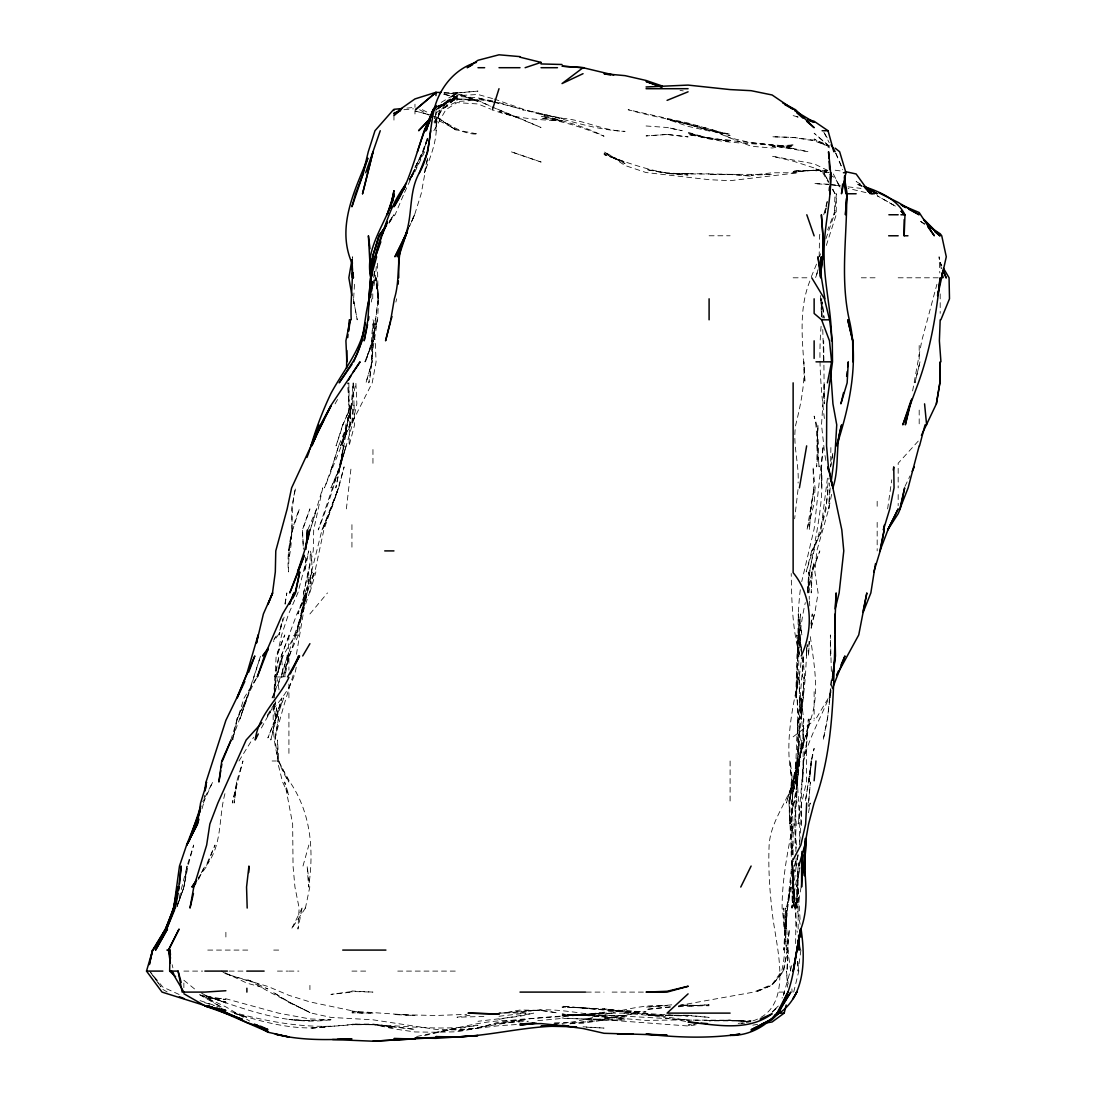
<?xml version="1.0" encoding="UTF-8"?>
<svg xmlns="http://www.w3.org/2000/svg" width="1096" height="1096" viewBox="0 0 1096 1096"><rect width="100%" height="100%" fill="white"/><g stroke="black" fill="none" stroke-linecap="round" stroke-linejoin="round"><path stroke-width="0.75" stroke-dasharray="5 3.75" d="M823.658 360.214L823.671 340.815L824.302 403.849L824.26 382.833L821.521 424.851L824.699 453.95M830.357 655.956L830.357 634.94L831.371 672.122M799.765 841.81C802.532 807.834 799.642 773.516 807.273 739.992L803.382 760.994C809.218 736.005 823.219 714.167 831.782 690.11M807.026 644.64L805.409 676.958L796.792 760.994L796.313 803.026L794.943 824.028L795.08 803.026L796.244 824.028L795.162 845.043L794.847 824.028L796.682 848.263M799.45 845.043L799.751 824.028L797.422 782.01L799.765 760.994L800.327 739.992L797.107 697.974L799.107 760.994L786.394 803.026L798.97 760.994L797.641 718.99L797.463 760.994L792.257 782.01L789.216 803.026L789.627 824.028L789.052 803.026L797.82 760.994L799.546 739.992L799.272 676.958L801.601 657.573M830.604 466.869L832.946 452.333L830.604 466.869L830.905 445.867M372.722 298.797L372.832 292.262M797.23 676.958L798.272 613.938C802.519 641.996 794.038 669.862 796.559 697.974L798.45 634.94L800.655 613.938L796.915 655.956L796.176 697.974L797.943 676.958L795.545 697.974L798.943 676.958C791.613 711.441 784.12 746.856 792.655 782.01L790.257 760.994L792.86 803.026L791.298 782.01L789.778 803.026L790.216 824.028L793.134 803.026L790.696 824.028L792.216 854.729L792.682 845.043L792.394 854.729M819.164 256.779L819.52 235.777L820.493 230.927M801.464 803.026L801.56 828.877M821.096 326.279C818.356 358.2 820.877 389.929 824.754 421.618M821.767 316.58L822.096 302.03M354.501 284.261L353.323 303.77M798.162 929.079L798.066 867.662L796.833 887.061L799.888 867.662L796.587 887.061L796.285 908.063L793.134 888.774L800.149 924.229M376.325 266.479L375.106 280.809M795.518 861.196L791.901 887.061L792.285 908.063L793.134 890.911L791.778 908.063L798.477 867.662M795.833 851.496L796.038 845.043L796.052 848.263M288.919 558.522L288.467 571.92C286.508 550.302 291.372 528.861 299.414 508.887L292.673 529.902L288.919 550.904L288.919 558.522C294.208 535.204 289.536 511.065 295.578 487.884L291.563 508.887L292.166 529.902L288.919 550.904L292.221 529.902M821.342 316.58L821.973 298.797M809.026 641.407L808.478 655.956L809.451 641.407M792.024 861.196L793.12 887.061L797.258 932.299M803.149 697.974L804.039 676.958L801.258 718.99M806.56 647.873L806.218 655.956L807.807 644.64M273.466 706.057C272.356 732.06 273.945 759.788 288.919 782.01L278.795 760.994L277.48 739.992L277.343 760.994L282.59 782.01L288.919 795.395L284.672 782.01L292.659 824.028L293.043 866.046L294.947 887.061L299.139 908.063L297.934 929.079L302.085 908.063L305.428 908.063L309.771 887.061L307.154 866.046L308.579 887.061C314.1 850.866 311.168 813.136 289.933 782.01L278.124 760.994L275.055 739.992L278.343 718.99L274.685 739.992C280.179 717.085 287.097 694.343 294.166 672.122M793.134 854.729L793.134 823.069L793.025 824.028C787.654 851.756 782.023 879.704 782.106 908.063C784.75 928.997 786.791 950.355 781.681 971.097L772.118 984.359L753.76 992.099L680 1005.306M279.055 689.891L276.809 676.958L282.535 655.956L275.425 676.958L274.452 696.357L276.384 676.958L282.96 655.956L295.386 634.94L309.346 592.922L314.1 571.92L309.921 583.853L314.867 571.92L323.841 529.902L338.267 487.884L344.117 466.869L338.678 487.884L322.594 529.902L338.678 487.884M274.343 697.974L275.425 676.958M795.641 943.615L795.943 908.063L797.765 887.061L796.285 908.063L793.134 887.102L791.545 824.028L793.134 833.892C786.243 794.956 800.244 756.007 810.889 718.99C819.972 691.494 813.712 662.738 810.108 634.94M351.939 992.099L351.939 990.976L372.955 992.099L351.939 991.51L330.937 994.387L351.939 992.099L351.939 990.976M803.464 657.573L802.354 676.958L802.272 657.573M353.186 382.833L351.939 424.851L354.022 403.849L353.186 382.833L349.487 424.851L349.076 445.867L354.597 424.851L354.022 403.849M273.548 697.974L274.904 676.958L278.973 655.956L274.945 676.958L276.165 655.956L284.782 634.94L277.014 655.956L281.645 634.94L288.604 613.938L297.893 592.922L308.757 550.904L304.674 571.92L305.894 554.138M830.179 487.884L828.795 508.887L829.521 483.035M831.22 680.191L827.562 718.99L823.192 739.992L827.316 718.99L831.7 685.041M807.437 591.306L808.807 571.92L809.273 599.389M374.599 271.329L373.709 280.85M831.426 680.191L830.001 697.974L831.069 689.891M798.025 489.501L794.641 518.792M803.409 657.573L796.669 739.992L795.217 782.01L795.997 760.994L791.942 803.026L793.079 824.028M795.586 861.196L787.572 908.063L783.818 950.081L784.859 929.079L791.655 866.046L790.052 824.028L793.134 803.026M808.505 803.026L810.396 782.01L808.341 806.245M374.037 274.562L374.339 271.329M827.439 478.185L820.863 529.902L826.11 508.887L827.973 487.884C826.302 523.888 806.944 556.261 808.286 592.922L814.136 561.988L807.642 591.306M346.377 508.887L351.172 466.869M811.109 625.254L812.287 613.938L810.944 623.638M802.984 655.956L804.533 676.958L799.97 718.99L801.19 697.974L803.587 718.99L803.642 739.992C799.094 694.316 794.71 647.818 805.313 602.622M204.541 795.422L203.705 803.026L201.308 811.095M807.314 592.922C810.807 550.699 825.274 509.558 821.274 466.869L821.466 487.884L821.575 466.869L823.165 445.867L814.136 528.902L801.724 581.62M800.929 950.081L798.052 971.097L797.354 961.398M887.623 508.887L891.76 479.801M285.166 604.239L286.837 592.922L284.576 605.855M296.441 654.339L303.208 613.938L303.619 592.922L309.921 563.317L310.428 550.904C316.867 580.127 300.003 606.622 296.509 634.94L306.825 592.922L308.634 571.92C310.798 608.609 286.426 640.42 284.864 676.958L288.919 655.956L298.441 634.94L301.825 613.938M827.425 487.884L828.891 478.185M373.722 277.795L374.736 271.329M790.052 824.028L797.313 782.01L794.751 803.026L797.532 782.01L798.792 760.994L803.875 739.992L798.751 760.994L793.134 793.216L798.642 760.994L810.054 718.99L806.313 739.992L808.369 718.99L806.601 739.992L806.505 782.01L801.628 803.026L798.162 824.028L803.724 760.994L802.71 782.01L803.752 718.99L802.779 739.992L799.518 760.994L801.902 739.992L799.929 760.994L796.395 782.01L793.134 790.764L795.682 782.01L797.902 760.994L788.517 803.026L793.134 782.01C786.366 803.601 770.598 821.836 769.132 845.043C768.186 867.169 769.543 889.349 772.118 911.324C775.393 946.533 798.066 1013.293 746.266 1022.458M351.939 261.314L352.693 256.779L351.939 259.629M371.284 302.03L371.832 298.797M427.673 158.208L421.193 193.759L414.603 214.761L409.329 226.776L414.973 213.747M800.299 589.703C797.874 610.047 796.984 630.967 801.45 651.106M808.505 812.711L810.245 803.026L808.245 809.478M801.135 887.061L797.354 908.063L798.189 887.061L800.066 919.38M281.371 623.638L279.288 634.94L282.713 618.788M789.216 803.026L793.134 782.01M373.873 285.837L375.407 277.795L374.709 280.809M831.604 494.351L828.754 508.887L816.808 550.904L814.89 571.92L818.096 592.922L814.684 613.938L810.903 628.378M825.987 208.309L824.699 214.761L826.74 205.075M826.302 206.692L827.59 200.226M912.625 390.916L921.75 340.815L936.929 284.261M811.191 628.488L814.136 613.938M783.161 971.097L787.394 950.081L789.312 929.079L787.394 950.081L783.695 971.097L772.118 985.126L755.528 992.099L772.118 985.085L783.161 971.097L772.118 985.126M288.919 636.297L281.261 655.956L276.809 676.958L283.343 676.958L281.302 655.956L296.948 613.938L306.236 592.922L297.989 613.938L312.168 571.92L309.921 578.236L322.005 529.902L338.596 487.884L331.458 508.887L322.005 529.902M296.221 667.272C293.057 687.767 277.411 703.331 265.095 718.99M427.084 159.824L424.33 172.743C430.783 156.249 438.112 138.85 435.975 120.724M395.889 302.058L396.656 298.797M793.696 992.099L798.82 971.097L797.422 958.164M435.975 125.972L440.058 109.723L435.975 121.985L441.072 109.723L456.977 91.845L437.181 109.723L456.977 93.05L477.993 91.091L456.977 92.941L438.77 103.887M823.74 214.761L827.453 200.226M826.302 245.477L836.207 214.761L836.358 193.759L835.152 210.377L827.713 229.776M177.086 906.447L187.074 866.046L193.677 845.043L188.005 866.046L183.868 887.061L177.196 906.447M288.919 655.956L283.069 676.958L296.043 634.94L306.825 592.922L300.934 613.938L305.318 592.922L302.523 613.938L303.619 592.922L313.251 550.904L313.703 529.902L322.745 487.884L310.264 529.902L316.689 508.887L307.729 529.902M302.989 866.046L308.853 845.043M287.385 655.956L281.357 676.958L272.096 697.974L280.562 676.958L288.919 652.12M309.921 592.484L315.881 571.92M338.65 445.867L330.937 470.513L338.65 445.867L347.377 424.851L340.801 445.867L347.295 424.851L342.349 445.867L345.843 424.851L351.939 405.493L347.199 424.851L355.871 382.833L356.871 403.849L352.268 424.851L340.075 466.869L335.814 487.884L344.034 445.867L339.609 466.869L318.237 529.902C336.705 483.117 351.049 433.605 348.788 382.833L348.898 403.849L350.761 424.851L347.432 382.833M224.954 793.641C218.337 817.78 222.803 845.139 205.843 866.046L215.008 845.043L206.829 866.046L198.403 877.91M791.86 965.439L782.9 996.949L784.599 992.099L782.037 998.1M817.986 269.712L815.506 277.795L817.739 271.794M230.845 739.992L244.093 697.974L256.286 678.287M809.875 281.028C796.874 313.36 803.875 349.131 804.93 382.833L803.765 361.831C805.259 383.203 800.82 404.232 795.737 424.851C792.463 444.455 799.217 463.457 798.107 483.035M284.124 617.171L278.22 634.94L273.534 641.722M831.001 690.329L828.412 697.974L815.876 718.99M203.294 803.026L212.693 782.01L202.705 801.669M178.059 903.556L183.868 887.061L187.074 866.046L184.06 887.061L178.169 903.378M427.303 138.233L422.481 151.741L411.37 175.744M819.466 256.779L820.548 253.779M825.946 238.777L835.152 212.145L834.303 214.761L835.001 193.759L832.618 189.252M427.509 139.74L423.056 151.741L427.467 138.808C423.166 153.098 417.59 167.222 409.37 179.758L413.617 172.743L403.958 193.759M332.006 466.869L324.498 487.884L349.829 424.851L340.294 445.867L372.215 382.833L376.092 361.831L375.216 340.815L372.955 330.663M232.407 738.485L247.436 697.974L260.56 655.956L240.065 718.99L246.888 697.097L257.135 676.958M816.506 264.122L810.917 277.795M403.328 195.252L395.108 214.761L388.97 222.748M433.852 130.725L445.853 109.723L456.977 102.627L477.993 103.969L490.652 109.079M433.975 122.122L441.62 109.723L456.977 97.571L437.482 106.23M198.527 879.554L204.87 866.046L198.253 878.608M434.509 123.012L441.907 109.723L456.977 97.571L435.975 107.586M904.981 486.377L910.023 475.883M424.604 151.741L414.973 171.688L409.466 179.319M302.085 908.063L291.44 929.079L305.428 908.063M261.396 727.991L274.589 703.892M409.233 180.251L414.973 169.058L410.753 176.949M335.075 403.849L339.048 396.848M389.094 223.173L393.957 214.761L389.286 221.337L393.957 214.761M238.969 760.994L253.697 737.197M409.973 179.758L414.165 172.743L409.575 179.758M274.589 703.563L265.588 717.921M273.63 640.256L276.904 634.94L274.206 638.995M918.243 441.099L898.172 463.238L898.172 487.884M309.921 613.938L327.499 592.922M772.118 1012.334L776.79 1007.841M778.297 1006.032L772.118 1011.827L778.297 1006.347M793.134 736.841L814.136 720.634M435.975 112.957L440.414 109.723L456.977 101.544L477.993 100.079L456.977 98.969L435.975 106.887L456.977 98.695L435.975 109.532M492.542 98.572L477.993 94.489L456.977 95.64L435.975 109.723L435.975 130.725M437.373 108.805L456.977 95.996L435.975 109.449M437.482 106.792L456.977 96.379L477.993 97.791L492.542 101.791M424.508 1035.583C458.402 1027.87 492.995 1017.129 528.094 1021.157M416.631 1036.528L456.977 1028.021L435.975 1032.473L477.993 1025.198C436.085 1032.391 393.985 1023.294 351.939 1024.746L372.955 1024.65L414.973 1029.377L372.955 1024.048L351.939 1024.171L372.955 1024.472L393.957 1027.61L372.955 1024.308L393.957 1028.897L414.973 1031.953L435.975 1032.227L456.977 1031.788L477.993 1028.13L456.977 1030.624L499.009 1025.705L520.011 1024.294M499.009 1019.307L533.519 1013.115L520.011 1016.252L477.993 1021.294M570.112 1023.842L625.062 1015.65L635.529 1013.115L625.062 1015.307L604.047 1015.814L625.062 1015.841C575.907 1013.773 526.066 1016.526 477.993 1027.582L520.011 1020.801L499.009 1023.39L528.094 1021.28M752.733 1025.157L757.583 1024.363M562.029 1023.5C597.347 1019.253 630.912 1003.47 667.08 1005.676L646.065 1007.128L671.917 1004.827M696.166 1024.705L688.083 1025.979L604.047 1019.732L625.062 1019.869L604.047 1020.171L562.029 1017.965M469.91 1015.252L456.977 1017.252L486.076 1016.376M670.3 1006.786L646.065 1009.443L670.3 1007.114M520.011 1013.115C548.027 1005.292 576.003 1013.663 604.047 1015.65L583.045 1014.855C603.937 1012.197 625.158 1008.567 646.065 1013.512L688.083 1020.458M499.009 1013.389C518.394 1011.43 538.232 1008.142 557.439 1013.115L541.027 1010.334L520.011 1010.019L503.516 1013.115L541.027 1009.923M691.316 1024.678L688.083 1025.048L694.549 1024.746M738.183 1023.376L744.65 1022.65M604.047 1013.115L583.045 1015.321L562.029 1015.17L604.047 1013.458L562.029 1015.828L604.047 1013.115L625.062 1013.115M499.009 1016.252L526.107 1013.115L499.009 1012.759M403.917 109.723L413.384 108.819M406.89 108.093L413.356 107.49M298.441 634.94L288.919 635.844L288.234 655.956L281.261 655.956M612.157 1013.115L520.011 1019.307L499.009 1022.075L477.993 1027.966L456.977 1029.925L435.975 1029.391L372.955 1019.814L330.937 1017.403L311.538 1013.115L288.919 1002.484L272.877 992.099L288.919 1001.922L309.921 1012.581L269.63 992.099L246.888 979.153L267.904 988.921L246.888 983.126L221.598 971.097L225.886 973.878L267.904 986.469L288.919 995.319L309.921 1001.908L363.132 1013.115L351.939 1011.142L414.973 1015.485L393.957 1014.553L435.975 1015.485L466.677 1014.362M741.417 1023.404L744.65 1023.143M537.794 1020.664L562.029 1018.444L604.047 1019.307L583.045 1018.869M309.921 1020.814L288.919 1019.513L309.921 1020.787L330.937 1019.732L309.921 1018.951L278.425 1013.115L225.886 998.757L204.87 997.908L225.886 999.484L204.87 995.88L225.886 1002.045L204.87 995.606C245.422 1009.348 287.248 1025.883 330.937 1019.732M678.383 1006.786L709.098 1004.703L688.083 1006.046L709.098 1005.703L680 1004.964M570.112 1023.65L583.045 1023.198L604.047 1020.075L583.045 1022.116L553.946 1022.897M827.069 170.264L793.134 171.017L814.136 170.483L829.138 172.743L814.136 168.483L826.877 172.743M827.864 170.51L814.136 163.825L772.118 156.235L793.134 161.126L814.136 167.935L823.863 172.743L828.699 181.758L823.863 172.743M709.098 235.777L730.1 235.777M793.134 277.795L809.286 277.795M861.305 277.795L877.17 277.795M898.172 277.795L938.573 277.795M272.123 760.994L276.329 760.994M207.747 950.081L250.011 950.081M273.712 950.081L280.946 950.081M183.868 971.097L202.596 971.097M229.187 971.097L246.888 971.097M277.425 971.097L288.084 971.097M288.919 971.097L298.907 971.097M351.939 971.097L367.256 971.097M397.752 971.097L456.977 971.097M586.278 992.099L604.047 992.099M612.116 992.099L646.065 992.099M779.174 992.099L788.298 992.099M623.925 1013.115L646.065 1015.115L688.083 1015.992L625.062 1012.293L646.065 1014.375L686.466 1021.595M688.083 173.634L667.08 173.497L646.065 169.401C680.506 177.429 716.25 171.387 751.116 176.127L730.1 174.524L709.098 174.319L772.118 174.36L751.116 175.209L772.118 172.798L798.381 172.743L730.1 180.689L709.098 179.689L646.065 172.538L625.062 165.51L604.047 151.741L625.062 163.619L604.047 153.289L625.062 162.318L604.047 154.536C631.241 164.03 658.888 174.565 688.083 174.976L667.08 173.497L709.098 173.867M444.058 92.502L456.977 92.612L477.993 101.64L456.977 93.818L477.993 100.421L491.118 106.394M372.955 1013.088L351.939 1012.786L373.805 1013.115M553.946 1023.322L560.412 1023.5M583.045 1008.073L646.065 1011.937L625.062 1011.718L562.029 1006.155L604.047 1009.978L625.062 1010.772M583.045 1007.799L562.029 1007.073L604.047 1008.772L625.062 1011.827L604.047 1008.772M828.686 184.21L814.136 183.553L828.686 184.676M830.302 184.279L840.002 185.251M586.278 1027.144L604.047 1028.089L583.045 1026.76M625.062 1012.293L638.749 1013.115M646.065 125.972L667.08 127.492L682.192 130.725L667.08 127.451M830.302 184.799L840.002 186.375M730.1 140.233L709.098 138.48L688.083 134.507L730.1 141.411L709.098 138.48L688.083 133.205C722.305 142.768 758.487 140.863 793.134 148.864C758.35 140.726 721.442 146.727 688.083 132.315L709.098 138.439M840.002 185.799L835.152 185.361L840.002 185.923M848.071 186.841L861.004 188.389M835.152 170.209L841.892 171.127M492.542 101.627L477.993 99.489L456.977 98.983L477.993 100.695L490.378 106.257M494.159 101.859L520.011 108.833L494.159 101.161M680.041 90.365L683.26 90.913M492.542 100.873L477.993 98.256L495.776 102.75M562.029 118.272C583.647 119.848 603.403 130.917 625.062 131.356C589.949 129.849 556.809 115.573 522.258 109.723L562.029 118.272L541.027 114.313M230.818 1011.622C270.205 1022.527 310.976 1029.898 351.939 1024.527L309.921 1028.226L330.937 1026.281C298.523 1031.665 265.301 1022.993 234.544 1013.115L246.888 1017.458L234.654 1013.595M865.991 192.622L848.071 188.361M414.973 113.998L414.973 110.929L429.509 114.82M797.984 116.93L793.134 115.628L797.984 117.176M200.034 1000.607L219.885 1007.183M494.159 102.229L499.009 103.558M414.973 110.929L429.509 114.943M431.125 115.381C447.031 121.053 459.649 134.904 477.993 134.054L456.977 130.013L435.975 119.08M494.159 99.024L524.751 109.723L562.029 120.807L541.027 116.217C562.755 120.149 584.209 126.383 604.047 136.219C583.826 127.821 562.823 120.903 541.027 118.163L562.029 120.903C538.492 119.807 514.339 118.615 492.227 109.723M225.886 973.865L246.888 980.468M204.87 1002.676L214.569 1005.731M862.155 185.923L856.154 183.772L862.155 186.621M829.151 146.385L814.136 140.85L793.134 137.411L772.118 136.767L793.134 137.411L814.136 140.151L829.151 145.878L814.136 139.014L829.549 147.864M179.114 994.469L162.852 987.085L149.59 971.097M200.212 994.826L225.886 1006.895L249.696 1021.047M491.926 106.942L541.027 127.52L520.011 118.423L499.009 111.299L520.011 118.491L492.584 107.066M199.445 994.675L221.68 1007.334L202.294 995.017M422.344 109.723L428.399 112.833M419.576 109.723L429.139 115.176M860.36 183.991L856.154 181.552L861.401 185.621M162.852 989.428L167.441 992.099M924.791 223.981L919.188 220.419L924.435 224.269M829.631 174.497L835.152 178.004L840.166 188.033M435.975 116.724L456.977 130.725L435.975 116.546M183.868 980.249L197.102 991.017M828.973 145.823L814.136 133.219L828.973 146.289M833.344 173.99L839.755 186.553M822.74 172.743L828.521 182.553M832.659 189.553L835.152 193.759L832.727 189.252M941.807 265.438L940.19 262.698L941.382 265.712M824.699 133.534L828.713 140.535M823.863 132.232L829.234 142.74M835.796 153.234L842.303 168.25M835.782 153.234L842.742 169.743M941.382 265.602L940.19 262.561L941.245 268.657M172.113 964.631L172.894 967.864M274.671 699.591L278.589 718.99L275.343 702.824M801.834 654.339L798.039 634.94L801.464 649.49L799.916 634.94L801.642 654.339M353.323 298.797L357.214 319.813L353.378 298.797M824.987 455.566L826.151 462.033M941.245 268.219L939.067 256.779L939.806 272.945M790.723 971.097L787.75 950.081L787.038 971.097L788.106 950.081L785.38 908.063L786.01 929.079L786.901 908.063L790.408 887.061L786.49 908.063L785.133 929.079L786.476 950.081C783.476 920.298 791.134 890.76 792.353 861.196L794.915 908.063L792.257 861.196L792.066 866.046L793.49 908.063L793.682 887.061L796.189 866.046L796.134 857.963M788.216 984.016L786.407 971.097L787.682 987.249M821.466 298.797L824.069 318.196L822.329 302.03M274.151 704.44L275.507 718.99L274.343 704.44M820.52 295.564L822.274 318.196M809.41 601.005L810.04 609.088M791.874 988.866L792.093 992.099M798.025 655.956L796.765 634.94L799.696 655.956C792.353 629.173 791.641 601.142 791.23 573.537M791.97 854.729L791.394 845.043L791.915 854.729M303.208 546.068L302.386 529.902L309.921 508.887L302.551 529.902L303.387 549.288M820.698 298.797L821.548 316.58M822.767 329.512L823.617 360.214M793.134 887.938L793.134 861.196M377.408 263.246L378.189 298.797L376.312 277.795L378.586 298.797L377.613 319.813L372.955 348.775L372.092 361.831L365.982 382.833L371.996 361.831L372.873 340.815L371.928 361.831L368.818 382.833C374.065 361.94 368.955 340.705 374.051 319.813L372.955 339.089L372.955 319.813M940.19 293.892L940.19 313.346M919.188 345.5L919.188 361.831M919.188 410.082L919.188 424.851M898.172 494.584L898.172 505.708M877.17 501.283L877.17 508.887M877.17 522.367L877.17 550.904M814.136 691.727L814.136 718.99M730.1 760.994L730.1 803.026M456.977 95.64L456.977 102.627M414.973 104.189L414.973 107.381M393.957 115.943L393.957 120.094M372.955 449.538L372.955 466.869M351.939 524.669L351.939 550.904M309.921 985.386L309.921 989.661M288.919 658.216L288.919 670.149M288.919 684.055L288.919 697.974M288.919 713.373L288.919 754.048M225.886 932.285L225.886 936.998M183.868 983.043L183.868 987.702M796.929 782.01L796.751 803.026L796.422 782.01L797.915 760.994L796.929 782.01M811.698 571.92L811.218 592.922L812.328 571.92L819.835 550.904L811.698 571.92M817.219 445.867L816.671 466.869L818.644 445.867L816.78 424.851L814.136 416.11L815.89 424.851L819.123 466.869L816.945 445.867L818.041 424.851L817.219 445.867M815.04 487.884L814.136 503.859L806.999 529.902L814.136 487.884L810.684 508.887L809.273 529.902L813.698 487.884L813.013 466.869L815.04 487.884M793.134 884.02L792.874 887.061L793.134 884.02M811.04 760.994L809.218 782.01L811.602 760.994L814.136 748.376L811.04 760.994M375.435 319.813L373.558 340.815L364.872 361.831L372.955 340.815L377.134 319.813L372.955 337.897L365.489 361.831L372.955 340.815L375.435 319.813M377.956 298.797L375.586 319.813L378.449 298.797L375.558 277.795L377.956 298.797M236.544 782.01L234.119 803.026L236.983 782.01L232.311 803.026L242.956 760.994L236.544 782.01M797.97 854.729L796.518 866.046L798.093 854.729M343.391 445.867L340.5 466.869L330.937 487.884L339.842 466.869L343.391 445.867M811.602 760.994L805.409 801.409L811.602 760.994M236.914 718.99L232.681 739.992L237.339 718.99L246.888 697.974L236.914 718.99M920.01 361.831L914.968 382.833L920.01 361.831M275.74 718.99L270.808 739.992L276.206 718.99L283.741 697.974L267.904 737.896L275.439 718.99L281.919 697.974L275.767 718.99M811.711 550.904L806.218 571.92L812.533 550.904L822.041 529.902L811.711 550.904M346.103 445.867L340.13 466.869L346.103 445.867M342.719 424.851L336.047 445.867L342.993 424.851L351.939 403.849L342.719 424.851M435.975 113.874L434.372 118.478L435.975 113.874M414.603 214.761L411.247 222.269L414.603 214.761M423.289 151.741L414.973 167.387L423.33 151.741M793.134 144.96L772.118 148.001L751.116 146.248L712.03 130.725L667.08 118.984L730.1 135.616C697.22 123.273 661.861 119.354 628.159 109.723L688.083 123.04L714.921 130.725L730.1 137.877L751.116 142.754L793.134 146.645L772.118 146.138L793.134 144.96M599.937 1013.115L583.045 1015.554L562.029 1014.06L625.062 1017.992L604.047 1018.02L625.062 1016.184L688.083 1019.801L646.065 1020.403L583.045 1015.293L599.937 1013.115M688.083 1005.087L678.383 1006.101L688.083 1005.087M814.136 170.168L793.134 171.867L814.136 170.373L827.069 170.976L814.136 170.168M667.08 134.383L646.065 135.918L667.08 134.507L688.083 136.89L667.08 134.383M730.1 1020.116L709.098 1020.801L751.116 1020.938L688.083 1020.088L730.1 1020.212L751.116 1021.965L730.1 1020.212M688.083 1015.28L646.065 1015.074L688.083 1015.581L709.098 1017.376L688.083 1015.28M713.551 130.725L709.098 130.725L688.083 123.999L667.08 119.259L688.083 126.369L707.728 130.725L730.1 134.178L713.551 130.725M456.977 94.051L444.058 93.064L456.977 94.051M793.134 148.453L772.118 145.7L808.341 151.741L793.134 148.453M456.977 97.325L442.442 93.927L456.977 97.325M541.027 162.016L511.024 151.741L541.027 162.016M225.886 1002.936L204.87 995.237L201.513 992.88L204.87 995.031L225.886 1002.936M895.377 206.117L877.17 195.732L895.377 206.158M160.961 986.797L150.549 972.399L160.961 986.797M801.888 634.94L798.326 613.938L801.888 634.94M801.697 718.99L801.108 697.974L801.697 718.99M784.366 929.079L783.791 908.063L784.311 929.079"/><path stroke-width="1.5" d="M907.954 235.777L904.159 235.777L904.173 219.611M798.121 940.382L798.08 950.081L798.011 940.382M370.982 287.495L370.941 258.396M370.571 297.18L370.845 277.795L376.64 256.779M175.566 976.632L169.647 971.097L170.086 950.081L166.866 950.081M248.751 872.512L248.929 866.046L246.559 887.061L247.189 908.063M835.152 616.678L836.152 592.922L835.152 608.924L839.139 592.922L843.769 550.904L841.81 529.902L828.412 466.869L826.548 445.867L826.768 403.849L832.508 361.831L832.289 340.815L829.576 319.813L824.425 298.797L811.752 277.795M820.534 277.795L821.247 256.779L820.383 274.562M904.159 235.777L904.981 214.761C897.021 199.116 879.595 191.595 863.662 186.457M940.19 319.813L939.382 340.815L940.93 361.831M806.656 803.026L805.642 824.028L800.847 845.043L793.134 859.839M368.16 306.88L370.599 277.795L368.996 297.18M346.857 350.514L346.569 368.297M846.413 198.609L845.427 214.761L847.153 193.759L844.4 177.593M306.51 544.452L307.497 529.902L305.948 549.288M368.311 306.88L368.749 300.414M835.152 634.94C833.22 691.179 834.166 749.39 814.136 802.847L808.601 824.028L804.889 845.043L798.765 866.046L799.19 862.812M347.72 337.582L348.007 334.362M348.295 331.129L349.295 319.813M829.179 190.526L829.48 187.293M830.22 179.21L830.823 172.743C831.508 201.02 823.274 228.557 824.11 256.779C824.356 285.097 831.796 312.607 831.563 340.815M814.136 780.763L815.972 760.994M179.552 883.828L181.21 866.046L178.744 887.061L174.675 908.063L166.606 929.079L174.716 909.57M368.557 319.813L368.873 316.58M398.081 284.261L398.396 281.028M835.152 641.612L835.152 617.158M846.633 376.38L847.194 371.53M847.742 366.68L848.29 361.831L847.153 382.833L840.892 403.849L843.591 392.532M835.152 655.956L832.618 676.958L835.467 655.956L835.152 640.27M820.425 276.178L822.767 256.779L822.945 235.777L821.37 214.761L822.904 235.777L822.767 256.779L820.274 276.178M842.646 184.06L841.481 193.759L845.948 172.743L839.646 151.741L835.152 148.166M348.734 331.129L350.241 319.813L345.911 340.815L346.87 361.831M476.431 62.404C456.895 67.87 442.469 84.433 435.975 103.147C428.618 125.958 431.851 151.385 419.398 172.743C408.342 192.225 413.028 215.268 405.191 235.777C395.327 255.752 400.903 278.014 394.355 298.797L390.765 319.813L385.573 340.815L390.601 321.429M371.64 290.974L372.955 281.576L369.229 298.797L367.9 319.813L364.173 340.815L367.544 324.663M430.646 130.725L427.728 151.741L419.398 172.743M875.485 563.618L870.854 592.922L863.114 612.431M937.56 295.564L938.272 290.728M938.751 287.495L940.19 277.795C936.505 313.374 930.518 349.144 918.38 382.833L902.83 424.851L910.968 400.615M831.426 479.801L835.152 451.511L836.741 424.851L832.933 403.849L830.686 371.53M893.254 470.102L893.761 466.869L894.048 487.884L889.801 508.887L883.39 529.902L884.362 525.053M205.103 790.901L206.5 782.01L205.144 790.202M806.656 445.867L799.409 487.884M392.601 201.842L393.957 193.759L387.094 214.761L393.957 195.773C386.614 223.324 364.023 247.737 370.804 277.795C373.613 258.67 378.723 239.695 387.176 222.269M220.762 770.693L218.885 782.01L221.776 760.994L231.105 739.992L222.392 760.994M221.31 767.46L221.844 764.227M936.368 403.849L939.861 382.833L940.19 361.831L940.19 380.997L936.368 403.849L921.407 435.386M351.939 259.629L348.843 277.795L351.939 295.482M800.546 929.079L793.134 971.097L800.546 929.079L800.751 937.149M937.642 295.687L946.286 256.779L941.738 235.777L940.19 233.749L930.381 227.53M803.793 872.512L804.971 866.046L804.122 854.729M175.346 908.063L178.045 893.514M178.648 890.281L179.251 887.061M307.935 539.602L309.771 529.902L304.496 550.904L297.564 571.92L304.044 555.412L289.796 592.922L297.619 573.414M364.338 329.512L362.146 340.815L353.707 361.831M827.398 382.833L831.617 361.831L829.48 340.815L821.603 319.813L814.136 313.456L814.136 298.797M863.182 610.705L866.854 592.922L858.743 634.94L836.632 675.465L838.454 670.958M297.948 659.189L298.646 655.956L290.303 673.958M910.05 403.849L905.323 424.851L911.694 398.999M873.813 571.92L880.211 550.904L884.184 529.902L879.937 550.904L887.924 529.902L898.172 508.887L887.705 529.902L898.172 513.723L900.213 508.887L904.652 487.884L899.885 508.887L908.118 487.884L919.188 445.867M193.458 893.514L190.005 908.063L193.773 887.061L206.665 845.043L209.843 824.028L217.871 803.026L246.175 739.992L261.889 722.689M832.864 487.884C839.742 467.375 834.974 445.442 841.646 424.851L836.686 445.867C849.674 405.397 859.196 362.091 849.263 319.813C839.974 278.274 847.181 235.777 846.701 193.759L856.154 193.759M764.035 1023.294L772.118 1021.965L784.188 1013.115L786.175 1005.032M417.425 151.741L424.179 130.725L433.276 109.723L435.975 106.148C417.754 137.726 414.233 175.881 393.957 206.802L405.013 186.251M919.53 445.867L925.065 424.851M365.365 323.046C361.461 349.857 343.308 370.434 330.937 393.423C322.347 411.562 315.292 430.331 309.921 449.648M314.799 439.4L318.977 424.851L311.072 445.867L291.618 487.884L287.166 508.887L275.781 550.904L275.315 571.92L272.52 592.922L267.904 604.471L272.644 592.922L263.396 613.938L256.491 643.023L258.163 634.94L246.888 673.533L237.12 697.974L244.792 681.465M214.569 1008.046L204.87 1005.936L221.036 1010.635L162.03 992.099L146.508 971.097L152.632 950.081L165.469 929.079L173.73 908.063L177.401 887.061C175.031 909.817 166.345 931.518 153.043 950.081L165.688 929.079L162.852 933.929M198.924 819.178L197.499 824.028L186.608 845.043L179.484 866.046L173.73 908.063L165.647 929.079M188.8 841.81L200.869 806.026M391.012 319.813L391.998 316.607M492.419 109.723L499.009 88.708M378.997 235.777L372.544 256.779L371.832 276.178L372.955 255.395L379.093 235.777L386.518 225.269L378.997 235.777L384.984 227.954M189.457 840.194L200.28 810.519M408.397 227.694L405.643 235.777L394.93 256.779L407.356 231.27L397.273 256.779L407.205 231.27L398.697 256.779L398.711 277.795M365.708 172.743L380.257 130.725M405.369 235.777L406.959 231.27M801.19 655.956C813.766 629.529 812.081 595.662 793.134 572.646L793.134 382.833M380.846 241.778L375.435 256.779C383.134 232.407 389.19 206.665 404.753 185.882M370.749 294.317C362.995 316.497 366.078 341.431 352.857 361.831L339.212 382.833L351.939 364.365M298.208 571.92L304.387 555.412M248.587 672.451L254.806 655.956L236.75 697.974L225.886 720.332L206.034 782.01L204.87 789.188L200.582 803.026L197.376 824.028L186.608 845.043L200.308 810.519M306.935 457.484L309.319 451.223M430.481 120.231L425.18 130.725L433.208 109.723L435.975 106.887M425.18 130.725L433.194 109.723L426.166 130.725L433.043 109.723L435.975 105.559M289.467 604.417L293.947 592.922L289.536 603.923M940.875 319.813L949.492 298.797L949.068 277.795L943.423 268.191M382.422 234.27L387.381 222.269M832.453 688.535L844.948 655.956L841.043 664.957M787.818 992.099L778.831 1013.115L772.118 1019.595L751.116 1029.747L772.118 1018.801L778.064 1013.115L790.833 992.099L780.037 1008.909M912.173 471.376L914.338 466.869M267.904 649.531L257.3 676.958L264.479 655.956L282.631 613.938L295.166 592.922L299.77 571.92L295.509 592.922L292.577 598.512M740.759 887.061L751.116 866.046M292.714 669.464L299.551 655.956L287.549 676.958M787.051 993.606L777.078 1013.115C795.107 988.482 794.038 957.411 800.888 929.079C811.122 901.583 802.738 873.156 804.765 845.043L804.423 875.745L804.012 866.046L806.231 845.043L806.012 838.577M258.3 733.991L255.204 739.992C258.382 714.798 278.48 699.111 288.919 677.465M406 183.251L400.41 193.759L404.999 186.758L403.465 189.553M887.705 529.902L893.336 519.572M195.595 882.855L193.28 887.061L195.759 882.828M348.638 379.86L351.117 375.407M302.715 655.956L309.921 643.681M323.621 420.617L311.072 445.867L330.937 406.041L320.854 424.851L311.839 445.867L320.635 424.851L330.937 405.452L360.077 361.831L352.844 372.572M196.554 880.006L191.923 887.061L196.554 880.526M267.904 648.448L262.643 655.956L267.904 649.86M774.858 1015.43C763.474 1027.774 747.253 1035.98 730.1 1035.378L739.992 1034.117C708.838 1038.666 677.273 1037.556 646.065 1034.117L667.08 1035.145L604.047 1033.295L583.045 1028.528L562.029 1025.678L541.027 1023.582L520.011 1024.007L532.944 1023.157M774.858 1015.362L772.118 1018.746L751.116 1031.309L763.72 1023.185M393.437 109.723L374.983 130.725L368.283 151.741L363.173 172.743L367.859 158.208C354.337 191.17 336.349 227.173 351.939 263.095M430.194 118.478L418.631 130.725L430.194 118.889M688.083 993.867L667.08 1013.115L730.1 1013.115M435.975 92.434L415.453 109.723L435.975 92.407L440.825 92.475M399.917 110.682L393.957 115.491L399.588 109.723L414.973 98.928L435.975 92.311L435.975 95.544M613.746 75.035L583.045 67.705L562.029 83.57L583.045 73.679M775.831 1014.951L778.297 1013.115L775.831 1014.814M401.109 109.723L393.957 113.737L398.588 111.724M472.582 64.719L467.17 67.705L477.993 60.28L499.009 54.8L520.011 56.622M774.831 1015.951C805.56 999.196 805.546 959.438 801.08 929.079M760.117 1019.143L772.118 1013.759C747.568 1032.048 716.168 1024.801 688.083 1022.089L697.782 1022.856M667.08 100.366L688.083 91.804M400.136 110.915L393.957 113.299L398.232 111.765M525.121 67.705L541.027 62.39L541.027 63.938L562.029 64.5M534.56 1023.171L520.011 1025.116L536.177 1023.198M402.04 108.559L393.957 109.312L393.957 110.545M576.578 1026.788L541.027 1026.089L558.796 1026.048C517.476 1026.637 477.445 1039.734 435.975 1036.611L456.977 1036.953L477.993 1035.583L435.975 1038.337L414.973 1038.008L435.975 1037.583L372.955 1041.2L332.54 1039.515M225.886 990.729L204.87 992.099L182.169 992.099L178.086 971.097L169.647 971.097M414.973 1038.994L393.957 1038.583L414.973 1038.898L372.955 1041.2M646.065 86.968L688.083 85.091L730.1 89.584L751.116 90.68L772.118 94.982L793.134 109.271L784.722 104.586M888.651 235.777L898.172 235.777M553.946 1025.39L557.179 1025.308M337.39 1039.241L351.939 1038.885C326.403 1040.022 300.126 1040.501 275.233 1034.117L288.919 1036.967L267.904 1032.199L256.697 1025.404M477.993 67.705L484.651 67.705M499.009 67.705L520.011 67.705M541.027 67.705L557.48 67.705M646.065 88.708L688.083 88.708M822.123 130.725L828.042 130.725L833.837 151.741M843.413 172.743L845.948 172.743M867.95 190.704L871.882 193.759L874.471 193.759M888.883 214.761L898.172 214.761M900.898 214.761L904.981 214.761M821.603 319.813L829.576 319.813M815.999 361.831L831.617 361.831M384.723 550.904L393.957 550.904M342.719 950.081L385.915 950.081M146.508 971.097L162.852 971.097M204.87 971.097L227.434 971.097M246.888 971.097L264.122 971.097M520.011 992.099L585.552 992.099M780.078 1013.115L784.188 1013.115M583.045 67.705L562.029 66.185L583.963 67.705M701.015 1023.102L707.482 1023.609M845.276 171.593L856.154 173.976L870.402 193.759L864.922 187.745M610.513 75.076L604.047 73.72L625.062 75.651L646.065 80.46L662.231 85.995M214.569 1008.073L204.87 1005.936L242.394 1019.321M520.011 57.184L541.027 62.39M807.67 119.533L814.136 121.272L828.042 130.725M878.732 192.773L898.172 202.418L919.188 214.761L908.68 209.199M809.286 120.779L814.136 122.314L794.532 110.559M662.231 87.05L646.065 81.488L661.436 87.05M242.394 1019.417L207.952 1005.758M221.378 1008.882L225.886 1010.498L204.87 1005.772L183.868 993.743M179.388 996.73L183.868 998.456M207.87 1005.662L267.904 1031.857L256.697 1025.24M901.172 204.911L919.188 212.528L934.299 235.777L927.682 226.584M216.885 1008.019L246.888 1022.5L267.904 1029.541L260.396 1026.116M868.155 189.471L877.17 193.759L864.566 186.43M782.626 102.86L795.545 109.723L814.136 127.684L806.725 121.341M902.679 206.021L905.68 207.61M254.395 1024.034L267.904 1031.377L256.697 1025.02M934.943 231.941L940.19 235.777L923.846 219.57M796.833 112.888L803.012 118.176M865.84 187.745L871.882 193.759M923.764 219.57L939.82 235.777L923.764 219.433M173.702 973.508L171.456 971.097L183.868 992.099M901.172 211.268L904.173 214.761M831.124 144.741L835.152 151.741M806.807 214.761L814.136 235.873M830.288 478.185L833.07 487.884L827.973 466.869L828.288 470.102M178.086 971.097L181.196 982.4M170.538 958.164L168.565 950.081L179.073 929.079L168.414 950.081L170.373 963.014M824.932 298.797L817.958 256.779L819.945 272.945M942.026 273.219L942.82 277.795L942.026 273M798.395 940.382L799.751 950.081L798.505 935.532M369.982 248.71L368.407 235.777L370.722 277.795M844.454 180.826L845.838 193.759L844.495 175.976M924.572 403.849L926.613 424.851M170.086 950.081L170.428 954.931M352.159 260.382L352.378 263.547M352.35 269.712L351.939 259.903C353.652 279.905 350.049 299.797 351.254 319.813M801.697 856.346L801.573 887.061L802.669 866.046L801.902 851.496M828.946 158.208L828.549 151.741L830.631 172.743L830.083 193.759L829.932 187.293M829.138 161.441L829.631 169.51M352.035 260.012L352.528 277.795L352.419 272.945M835.152 613.938L835.152 633.324M814.136 340.815L814.136 358.433M709.098 298.797L709.098 319.813M246.888 988.236L246.888 992.099M852.88 340.815L852.839 361.831L852.661 340.815L847.715 319.813L852.88 340.815M805.396 838.577L805.341 845.043L805.464 838.577M393.957 190.827L390.327 208.309L393.957 190.827M832.782 676.958L832.357 680.191L832.782 676.958M152.549 950.081L149.33 964.631L152.632 950.081M372.955 152.193L362.543 193.759L372.955 152.193M355.556 193.759L351.939 206.747L363.543 172.743L355.556 193.759M167.428 929.079L155.591 950.081L167.428 929.079M197.335 824.028L186.717 845.043L197.335 824.028M796.819 992.099L793.134 998.566L796.819 992.099M405.041 186.758L403.314 189.553L405.054 186.758M777.338 1013.115L775.242 1014.951L777.338 1013.115M688.083 986.29L667.08 992.099L646.065 992.099L667.08 991.277L688.083 986.29M398.807 1039.515L393.957 1040.31L398.807 1039.556M632.83 1034.117L617.569 1034.117L632.83 1034.117M499.009 1014.06L468.266 1013.115L499.009 1014.06M568.495 1025.911L562.029 1025.459L568.495 1025.925M904.57 214.761L901.378 211.268L904.57 214.761M946.122 277.795L943.163 270.246L946.122 277.795M353.378 277.795L353.049 273.041L353.378 277.795"/></g></svg>
